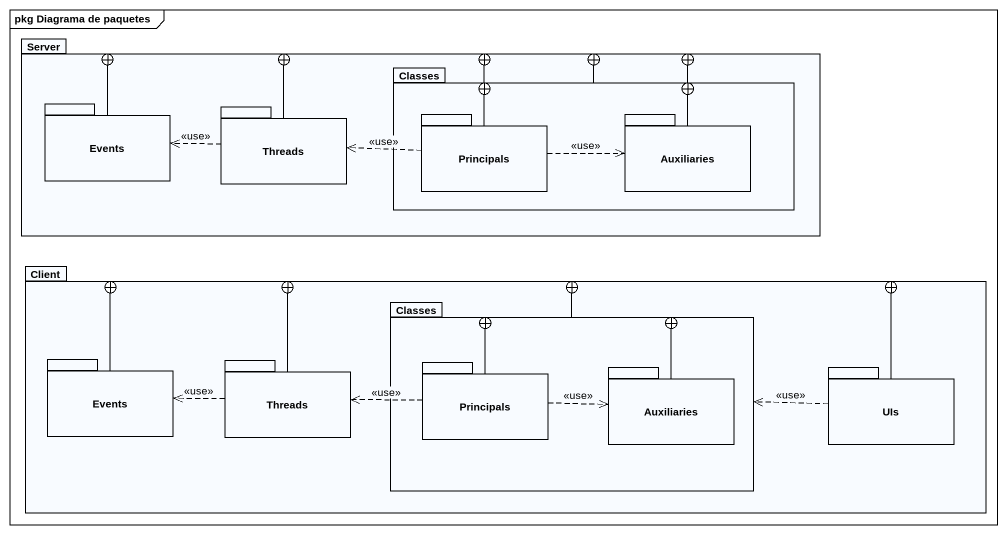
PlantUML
@startuml
mainframe pkg Diagrama de paquetes
package Server {
  package Classes {
    package Principals {
    }
    package Auxiliaries {
    }
  }
  package Events {
  }
  package Threads {
  }
}
package Client {
  package "Classes" as Classes_2 {
    package "Principals" as Principals_2 {
    }
    package "Auxiliaries" as Auxiliaries_2 {
    }
  }
  package "Events" as Events_2 {
  }
  package "Threads" as Threads_2 {
  }
  package UIs {
  }
}
Classes -left-+ Server
Events -right-+ Server
Threads -right-+ Server
Threads .left.> Events : <<use>>
Principals -left-+ Server
Principals -right-+ Classes
Principals .left.> Threads : <<use>>
Principals .right.> Auxiliaries : <<use>>
Auxiliaries -left-+ Server
Auxiliaries -left-+ Classes
Classes_2 -left-+ Client
Events_2 -right-+ Client
Threads_2 -right-+ Client
Threads_2 .left.> Events_2 : <<use>>
Principals_2 -right-+ Classes_2
Principals_2 .left.> Threads_2 : <<use>>
Principals_2 .right.> Auxiliaries_2 : <<use>>
Auxiliaries_2 -left-+ Classes_2
UIs -left-+ Client
UIs .left.> Classes_2 : <<use>>
@enduml
